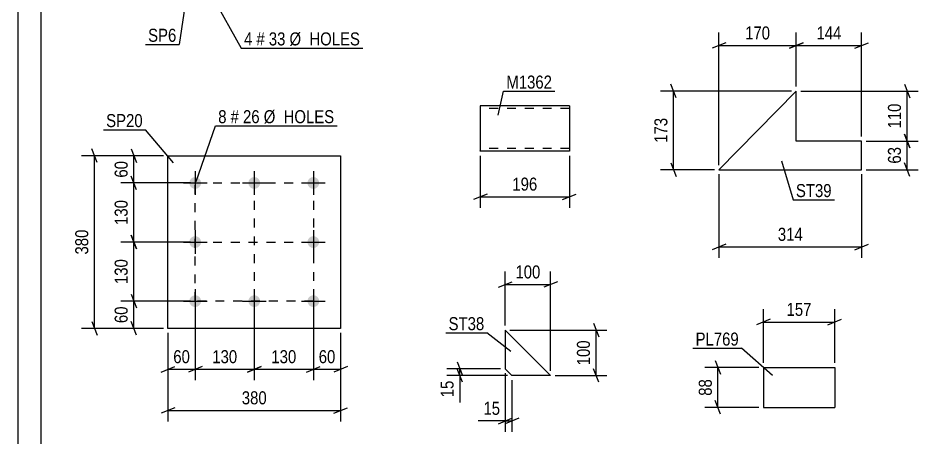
# Model space of a CAD drawing. Header units: millimetres. Extents: x 0 to 594, y 0 to 420.
# Drawn here: x 0 to 198, y 183.3 to 275.7 of the extents above; entities that cross this region are included whole.
import ezdxf

# ---------------------------------------------------------------- set-up
doc = ezdxf.new("R2010")
doc.units = ezdxf.units.MM
doc.linetypes.add('DXK_LINE_DOT2', pattern=[3.9198, 1.9599, -1.9599])
doc.styles.add('Arial Narrow', font='ARIALN.TTF', dxfattribs={"height": 0.2})

# ---------------------------------------------------------------- blocks, each defined once
blk = doc.blocks.new('Unknown-284929775-1131')
at = {"color": 5, "linetype": 'Continuous'}
for p, q in [((0, 420), (0, 0)), ((5, 415), (5, 5))]:
    blk.add_line(p, q, dxfattribs=at)
blk = doc.blocks.new('Part-284929775-7364 - 7348')
at = {"color": 2, "linetype": 'Continuous'}
for p, q in [((121.33, 256.36), (101.72, 256.36)), ((101.72, 256.36), (101.72, 246.45)), ((121.33, 256.36), (121.33, 246.36)), ((101.72, 246.36), (101.72, 246.45)), ((121.33, 246.36), (101.72, 246.36))]:
    blk.add_line(p, q, dxfattribs=at)
at = {"color": 7, "linetype": 'DXK_LINE_DOT2'}
for p, q in [((121.33, 255.76), (101.72, 255.76)), ((121.33, 256.26), (121.33, 256.36)), ((101.72, 246.96), (101.72, 247)), ((121.33, 246.96), (101.72, 246.96)), ((121.33, 246.96), (121.33, 247))]:
    blk.add_line(p, q, dxfattribs=at)
blk = doc.blocks.new('Part-284929775-7492 - 7486')
at = {"color": 2, "linetype": 'Continuous'}
for p, q in [((107.21, 207.04), (107.2, 198.54)), ((117.2, 197.04), (107.21, 207.04)), ((108.7, 197.04), (107.2, 198.54)), ((117.2, 197.04), (108.7, 197.04))]:
    blk.add_line(p, q, dxfattribs=at)
blk = doc.blocks.new('Part-284929775-7541 - 7535')
at = {"color": 2, "linetype": 'Continuous'}
for p, q in [((171.24, 259.62), (154.24, 242.32)), ((171.24, 248.63), (171.24, 259.62)), ((185.64, 248.63), (171.24, 248.63)), ((185.64, 242.32), (185.64, 248.63)), ((154.24, 242.32), (185.64, 242.32))]:
    blk.add_line(p, q, dxfattribs=at)
blk = doc.blocks.new('Part-284929775-7621 - 7615')
at = {"color": 2, "linetype": 'Continuous'}
for p, q in [((164.01, 198.81), (164.01, 190.01)), ((164.01, 198.81), (179.71, 198.81)), ((179.71, 198.81), (179.71, 190.01)), ((164.01, 190.01), (179.71, 190.01))]:
    blk.add_line(p, q, dxfattribs=at)
blk = doc.blocks.new('Bolt-284929775-6037 - 6003')
at = {"linetype": 'Continuous'}
for points in [[(38.99, 240.7, -1), (38.99, 238.1, -1)], [(51.99, 240.7, -1), (51.99, 238.1, -1)], [(64.99, 240.7, -1), (64.99, 238.1, -1)], [(38.99, 227.7, -1), (38.99, 225.1, -1)], [(64.99, 227.7, -1), (64.99, 225.1, -1)], [(38.99, 214.7, -1), (38.99, 212.1, -1)], [(51.99, 214.7, -1), (51.99, 212.1, -1)], [(64.99, 214.7, -1), (64.99, 212.1, -1)]]:
    blk.add_hatch(color=1, dxfattribs=at).paths.add_polyline_path(points)
at = {"color": 1, "linetype": 'Continuous'}
for p, q in [((38.99, 242), (38.99, 236.8)), ((51.99, 242), (51.99, 236.8)), ((64.99, 242), (64.99, 236.8)), ((36.39, 239.4), (41.59, 239.4)), ((49.39, 239.4), (54.59, 239.4)), ((62.39, 239.4), (67.59, 239.4)), ((38.99, 229), (38.99, 223.8)), ((64.99, 229), (64.99, 223.8)), ((36.39, 226.4), (41.59, 226.4)), ((62.39, 226.4), (67.59, 226.4)), ((38.99, 216), (38.99, 210.8)), ((51.99, 216), (51.99, 210.8)), ((64.99, 216), (64.99, 210.8)), ((36.39, 213.4), (41.59, 213.4)), ((49.39, 213.4), (54.59, 213.4)), ((62.39, 213.4), (67.59, 213.4))]:
    blk.add_line(p, q, dxfattribs=at)
blk = doc.blocks.new('Part-284929775-6042 - 6003')
at = {"color": 2, "linetype": 'Continuous'}
for p, q in [((32.99, 207.4), (32.99, 245.4)), ((32.99, 245.4), (70.99, 245.4)), ((70.99, 245.4), (70.99, 207.4)), ((70.99, 207.4), (32.99, 207.4))]:
    blk.add_line(p, q, dxfattribs=at)
blk = doc.blocks.new('Rectangle-284929775-6129 - 6003')
at = {"color": 1, "linetype": 'DXK_LINE_DOT2'}
blk.add_lwpolyline([(38.99, 239.4), (64.99, 239.4), (64.99, 213.4), (38.99, 213.4), (38.99, 239.4)], close=True, dxfattribs=at)
blk = doc.blocks.new('Line-284929775-6115 - 6003')
at = {"color": 1, "linetype": 'DXK_LINE_DOT2'}
blk.add_line((51.99, 239.4), (51.99, 213.4), dxfattribs=at)
blk = doc.blocks.new('Line-284929775-6122 - 6003')
at = {"color": 1, "linetype": 'DXK_LINE_DOT2'}
blk.add_line((38.99, 226.4), (64.99, 226.4), dxfattribs=at)
blk = doc.blocks.new('StraightDimension-284929775-7366 - 7348')
at = {"color": 7, "linetype": 'Continuous'}
for p, q in [((101.72, 245.36), (101.72, 233.96)), ((121.33, 245.36), (121.33, 233.96)), ((103.22, 236.96), (100.22, 235.76)), ((101.72, 236.36), (121.33, 236.36)), ((119.83, 235.76), (122.83, 236.96))]:
    blk.add_line(p, q, dxfattribs=at)
at = {"color": 0}
blk.add_wipeout([(114.87, 237.11), (114.87, 241.31), (108.18, 241.31), (108.18, 237.11)], dxfattribs=at)
at = {"color": 3, "style": 'Arial Narrow'}
blk.add_text('196', height=2.863, dxfattribs=at).set_placement((108.78, 237.71))
blk = doc.blocks.new('StraightDimension-284929775-7494 - 7486')
at = {"color": 7, "linetype": 'Continuous'}
for p, q in [((126.6, 208.54), (127.8, 205.54)), ((108.21, 207.04), (129.6, 207.04)), ((127.2, 197.04), (127.2, 207.04)), ((127.8, 195.54), (126.6, 198.54)), ((118.2, 197.04), (129.6, 197.04))]:
    blk.add_line(p, q, dxfattribs=at)
at = {"color": 0}
blk.add_wipeout([(126.45, 205.38), (122.25, 205.38), (122.25, 198.69), (126.45, 198.69)], dxfattribs=at)
at = {"color": 3, "style": 'Arial Narrow'}
blk.add_text('100', height=2.863, rotation=90.0002, dxfattribs=at).set_placement((125.85, 199.29))
blk = doc.blocks.new('StraightDimension-284929775-7503 - 7486')
at = {"color": 7, "linetype": 'Continuous'}
for p, q in [((96.6, 200.04), (97.8, 197.04)), ((106.2, 198.54), (94.35, 198.54)), ((97.8, 195.54), (96.6, 198.54)), ((97.2, 197.04), (97.2, 198.54)), ((107.7, 197.04), (94.35, 197.04))]:
    blk.add_line(p, q, dxfattribs=at)
at = {"color": 0}
blk.add_wipeout([(96.45, 196.51), (92.25, 196.51), (92.25, 191.65), (96.45, 191.65)], dxfattribs=at)
at = {"color": 7, "linetype": 'Continuous'}
blk.add_line((97.2, 197.04), (97.2, 191.13), dxfattribs=at)
blk.add_line((97.2, 197.04), (97.2, 191.13), dxfattribs=at)
at = {"color": 3, "style": 'Arial Narrow'}
blk.add_text('15', height=2.863, rotation=90.0002, dxfattribs=at).set_placement((95.85, 192.25))
blk = doc.blocks.new('StraightDimension-284929775-7514 - 7486')
at = {"color": 7, "linetype": 'Continuous'}
for p, q in [((107.21, 208.04), (107.21, 219.89)), ((117.2, 198.04), (117.2, 219.89)), ((105.71, 216.44), (108.71, 217.64)), ((107.21, 217.04), (117.2, 217.04)), ((118.7, 217.64), (115.7, 216.44))]:
    blk.add_line(p, q, dxfattribs=at)
at = {"color": 0}
blk.add_wipeout([(115.55, 217.79), (115.55, 221.99), (108.86, 221.99), (108.86, 217.79)], dxfattribs=at)
at = {"color": 3, "style": 'Arial Narrow'}
blk.add_text('100', height=2.863, dxfattribs=at).set_placement((109.46, 218.39))
blk = doc.blocks.new('StraightDimension-284929775-7521 - 7486')
at = {"color": 7, "linetype": 'Continuous'}
for p, q in [((107.2, 197.54), (107.2, 184.64)), ((108.7, 196.04), (108.7, 184.64)), ((105.7, 186.44), (108.7, 187.64)), ((110.2, 187.64), (107.2, 186.44)), ((107.2, 187.04), (108.7, 187.04))]:
    blk.add_line(p, q, dxfattribs=at)
at = {"color": 0}
blk.add_wipeout([(106.68, 187.79), (106.68, 191.99), (101.82, 191.99), (101.82, 187.79)], dxfattribs=at)
at = {"color": 7, "linetype": 'Continuous'}
blk.add_line((107.2, 187.04), (101.29, 187.04), dxfattribs=at)
blk.add_line((107.2, 187.04), (101.29, 187.04), dxfattribs=at)
at = {"color": 3, "style": 'Arial Narrow'}
blk.add_text('15', height=2.863, dxfattribs=at).set_placement((102.42, 188.39))
blk = doc.blocks.new('StraightDimension-284929775-7605 - 7535')
at = {"color": 7, "linetype": 'Continuous'}
for p, q in [((172.24, 259.62), (198.04, 259.62)), ((195.04, 261.12), (196.24, 258.12)), ((195.64, 248.63), (195.64, 259.62)), ((196.24, 247.13), (195.04, 250.13)), ((186.64, 248.63), (198.04, 248.63))]:
    blk.add_line(p, q, dxfattribs=at)
at = {"color": 0}
blk.add_wipeout([(194.89, 257.47), (190.69, 257.47), (190.69, 250.78), (194.89, 250.78)], dxfattribs=at)
at = {"color": 3, "style": 'Arial Narrow'}
blk.add_text('110', height=2.863, rotation=90.0002, dxfattribs=at).set_placement((194.29, 251.38))
blk = doc.blocks.new('StraightDimension-284929775-7601 - 7535')
at = {"color": 7, "linetype": 'Continuous'}
for p, q in [((195.04, 250.13), (196.24, 247.13)), ((186.64, 248.63), (198.04, 248.63)), ((195.64, 242.32), (195.64, 248.63)), ((196.24, 240.82), (195.04, 243.82)), ((186.64, 242.32), (198.04, 242.32))]:
    blk.add_line(p, q, dxfattribs=at)
at = {"color": 0}
blk.add_wipeout([(194.89, 247.9), (190.69, 247.9), (190.69, 243.05), (194.89, 243.05)], dxfattribs=at)
at = {"color": 3, "style": 'Arial Narrow'}
blk.add_text('63', height=2.863, rotation=90.0002, dxfattribs=at).set_placement((194.29, 243.65))
blk = doc.blocks.new('StraightDimension-284929775-7552 - 7535')
at = {"color": 7, "linetype": 'Continuous'}
for p, q in [((154.24, 243.32), (154.24, 272.47)), ((171.24, 260.62), (171.24, 272.47)), ((155.74, 270.22), (152.74, 269.02)), ((154.24, 269.62), (171.24, 269.62)), ((169.74, 269.02), (172.74, 270.22))]:
    blk.add_line(p, q, dxfattribs=at)
at = {"color": 0}
blk.add_wipeout([(166.08, 270.37), (166.08, 274.57), (159.4, 274.57), (159.4, 270.37)], dxfattribs=at)
at = {"color": 3, "style": 'Arial Narrow'}
blk.add_text('170', height=2.863, dxfattribs=at).set_placement((160, 270.97))
blk = doc.blocks.new('StraightDimension-284929775-7562 - 7535')
at = {"color": 7, "linetype": 'Continuous'}
for p, q in [((171.24, 260.62), (171.24, 272.47)), ((185.64, 249.63), (185.64, 272.47)), ((172.74, 270.22), (169.74, 269.02)), ((171.24, 269.62), (185.64, 269.62)), ((184.14, 269.02), (187.14, 270.22))]:
    blk.add_line(p, q, dxfattribs=at)
at = {"color": 0}
blk.add_wipeout([(181.78, 270.37), (181.78, 274.57), (175.1, 274.57), (175.1, 270.37)], dxfattribs=at)
at = {"color": 3, "style": 'Arial Narrow'}
blk.add_text('144', height=2.863, dxfattribs=at).set_placement((175.7, 270.97))
blk = doc.blocks.new('StraightDimension-284929775-7571 - 7535')
at = {"color": 7, "linetype": 'Continuous'}
for p, q in [((154.24, 241.32), (154.24, 222.92)), ((185.64, 241.32), (185.64, 222.92)), ((155.74, 225.92), (152.74, 224.72)), ((184.14, 224.72), (187.14, 225.92)), ((154.24, 225.32), (185.64, 225.32))]:
    blk.add_line(p, q, dxfattribs=at)
at = {"color": 0}
blk.add_wipeout([(173.28, 226.07), (173.28, 230.27), (166.6, 230.27), (166.6, 226.07)], dxfattribs=at)
at = {"color": 3, "style": 'Arial Narrow'}
blk.add_text('314', height=2.863, dxfattribs=at).set_placement((167.2, 226.67))
blk = doc.blocks.new('StraightDimension-284929775-7590 - 7535')
at = {"color": 7, "linetype": 'Continuous'}
for p, q in [((170.24, 259.62), (141.39, 259.62)), ((144.84, 258.12), (143.64, 261.12)), ((144.24, 242.32), (144.24, 259.62)), ((143.64, 243.82), (144.84, 240.82)), ((153.24, 242.32), (141.39, 242.32))]:
    blk.add_line(p, q, dxfattribs=at)
at = {"color": 0}
blk.add_wipeout([(143.49, 254.32), (139.29, 254.32), (139.29, 247.63), (143.49, 247.63)], dxfattribs=at)
at = {"color": 3, "style": 'Arial Narrow'}
blk.add_text('173', height=2.863, rotation=90.0002, dxfattribs=at).set_placement((142.89, 248.23))
blk = doc.blocks.new('StraightDimension-284929775-7623 - 7615')
at = {"color": 7, "linetype": 'Continuous'}
for p, q in [((164.01, 199.81), (164.01, 211.66)), ((179.71, 199.81), (179.71, 211.66)), ((165.51, 209.41), (162.51, 208.21)), ((164.01, 208.81), (179.71, 208.81)), ((178.21, 208.21), (181.21, 209.41))]:
    blk.add_line(p, q, dxfattribs=at)
at = {"color": 0}
blk.add_wipeout([(175.2, 209.56), (175.2, 213.76), (168.52, 213.76), (168.52, 209.56)], dxfattribs=at)
at = {"color": 3, "style": 'Arial Narrow'}
blk.add_text('157', height=2.863, dxfattribs=at).set_placement((169.12, 210.16))
blk = doc.blocks.new('StraightDimension-284929775-7634 - 7615')
at = {"color": 7, "linetype": 'Continuous'}
for p, q in [((153.41, 200.31), (154.61, 197.31)), ((163.01, 198.81), (151.16, 198.81)), ((154.01, 190.01), (154.01, 198.81)), ((154.61, 188.51), (153.41, 191.51)), ((163.01, 190.01), (151.16, 190.01))]:
    blk.add_line(p, q, dxfattribs=at)
at = {"color": 0}
blk.add_wipeout([(153.26, 196.84), (149.06, 196.84), (149.06, 191.98), (153.26, 191.98)], dxfattribs=at)
at = {"color": 3, "style": 'Arial Narrow'}
blk.add_text('88', height=2.863, rotation=90.0002, dxfattribs=at).set_placement((152.66, 192.58))
blk = doc.blocks.new('StraightDimension-284929775-6044 - 6003')
at = {"color": 7, "linetype": 'Continuous'}
for p, q in [((32.99, 206.4), (32.99, 186.95)), ((70.99, 206.4), (70.99, 186.95)), ((34.49, 189.95), (31.49, 188.75)), ((32.99, 189.35), (70.99, 189.35)), ((69.49, 188.75), (72.49, 189.95))]:
    blk.add_line(p, q, dxfattribs=at)
at = {"color": 0}
blk.add_wipeout([(55.34, 190.1), (55.34, 194.3), (48.65, 194.3), (48.65, 190.1)], dxfattribs=at)
at = {"color": 3, "style": 'Arial Narrow'}
blk.add_text('380', height=2.863, dxfattribs=at).set_placement((49.25, 190.7))
blk = doc.blocks.new('StraightDimension-284929775-6059 - 6003')
at = {"color": 7, "linetype": 'Continuous'}
for p, q in [((64.99, 212.4), (64.99, 196)), ((70.99, 206.4), (70.99, 196)), ((63.49, 197.8), (66.49, 199)), ((64.99, 198.4), (70.99, 198.4)), ((72.49, 199), (69.49, 197.8))]:
    blk.add_line(p, q, dxfattribs=at)
at = {"color": 0}
blk.add_wipeout([(70.42, 199.15), (70.42, 203.35), (65.57, 203.35), (65.57, 199.15)], dxfattribs=at)
at = {"color": 3, "style": 'Arial Narrow'}
blk.add_text('60', height=2.863, dxfattribs=at).set_placement((66.17, 199.75))
blk = doc.blocks.new('StraightDimension-284929775-6069 - 6003')
at = {"color": 7, "linetype": 'Continuous'}
for p, q in [((38.99, 212.4), (38.99, 196)), ((32.99, 206.4), (32.99, 196)), ((31.49, 197.8), (34.49, 199)), ((32.99, 198.4), (38.99, 198.4)), ((40.49, 199), (37.49, 197.8))]:
    blk.add_line(p, q, dxfattribs=at)
at = {"color": 0}
blk.add_wipeout([(38.42, 199.15), (38.42, 203.35), (33.57, 203.35), (33.57, 199.15)], dxfattribs=at)
at = {"color": 3, "style": 'Arial Narrow'}
blk.add_text('60', height=2.863, dxfattribs=at).set_placement((34.17, 199.75))
blk = doc.blocks.new('StraightDimension-284929775-6080 - 6003')
at = {"color": 7, "linetype": 'Continuous'}
for p, q in [((17.41, 243.9), (16.21, 246.9)), ((31.99, 245.4), (13.96, 245.4)), ((16.81, 207.4), (16.81, 245.4)), ((16.21, 208.9), (17.41, 205.9)), ((31.99, 207.4), (13.96, 207.4))]:
    blk.add_line(p, q, dxfattribs=at)
at = {"color": 0}
blk.add_wipeout([(16.06, 229.74), (11.86, 229.74), (11.86, 223.06), (16.06, 223.06)], dxfattribs=at)
at = {"color": 3, "style": 'Arial Narrow'}
blk.add_text('380', height=2.863, rotation=90.0002, dxfattribs=at).set_placement((15.46, 223.66))
blk = doc.blocks.new('StraightDimension-284929775-19156 - 6003')
at = {"color": 7, "linetype": 'Continuous'}
for p, q in [((26.08, 237.9), (24.88, 240.9)), ((37.99, 239.4), (22.63, 239.4)), ((25.48, 226.4), (25.48, 239.4)), ((24.88, 227.9), (26.08, 224.9)), ((37.99, 226.4), (22.63, 226.4))]:
    blk.add_line(p, q, dxfattribs=at)
at = {"color": 0}
blk.add_wipeout([(24.73, 236.24), (20.53, 236.24), (20.53, 229.56), (24.73, 229.56)], dxfattribs=at)
at = {"color": 3, "style": 'Arial Narrow'}
blk.add_text('130', height=2.863, rotation=90.0002, dxfattribs=at).set_placement((24.13, 230.16))
blk = doc.blocks.new('StraightDimension-284929775-6095 - 6003')
at = {"color": 7, "linetype": 'Continuous'}
for p, q in [((24.88, 214.9), (26.08, 211.9)), ((37.99, 213.4), (22.63, 213.4)), ((25.48, 207.4), (25.48, 213.4)), ((26.08, 205.9), (24.88, 208.9)), ((31.99, 207.4), (22.63, 207.4))]:
    blk.add_line(p, q, dxfattribs=at)
at = {"color": 0}
blk.add_wipeout([(24.73, 212.83), (20.53, 212.83), (20.53, 207.97), (24.73, 207.97)], dxfattribs=at)
at = {"color": 3, "style": 'Arial Narrow'}
blk.add_text('60', height=2.863, rotation=90.0002, dxfattribs=at).set_placement((24.13, 208.57))
blk = doc.blocks.new('StraightDimension-284929775-6105 - 6003')
at = {"color": 7, "linetype": 'Continuous'}
for p, q in [((24.88, 246.9), (26.08, 243.9)), ((31.99, 245.4), (22.63, 245.4)), ((25.48, 239.4), (25.48, 245.4)), ((26.08, 237.9), (24.88, 240.9)), ((37.99, 239.4), (22.63, 239.4))]:
    blk.add_line(p, q, dxfattribs=at)
at = {"color": 0}
blk.add_wipeout([(24.73, 244.83), (20.53, 244.83), (20.53, 239.97), (24.73, 239.97)], dxfattribs=at)
at = {"color": 3, "style": 'Arial Narrow'}
blk.add_text('60', height=2.863, rotation=90.0002, dxfattribs=at).set_placement((24.13, 240.57))
blk = doc.blocks.new('StraightDimension-284929775-19150 - 6003')
at = {"color": 7, "linetype": 'Continuous'}
for p, q in [((38.99, 212.4), (38.99, 196)), ((51.99, 212.4), (51.99, 196)), ((40.49, 199), (37.49, 197.8)), ((38.99, 198.4), (51.99, 198.4)), ((50.49, 197.8), (53.49, 199))]:
    blk.add_line(p, q, dxfattribs=at)
at = {"color": 0}
blk.add_wipeout([(48.84, 199.15), (48.84, 203.35), (42.15, 203.35), (42.15, 199.15)], dxfattribs=at)
at = {"color": 3, "style": 'Arial Narrow'}
blk.add_text('130', height=2.863, dxfattribs=at).set_placement((42.75, 199.75))
blk = doc.blocks.new('StraightDimension-284929775-19152 - 6003')
at = {"color": 7, "linetype": 'Continuous'}
for p, q in [((51.99, 212.4), (51.99, 196)), ((64.99, 212.4), (64.99, 196)), ((53.49, 199), (50.49, 197.8)), ((51.99, 198.4), (64.99, 198.4)), ((63.49, 197.8), (66.49, 199))]:
    blk.add_line(p, q, dxfattribs=at)
at = {"color": 0}
blk.add_wipeout([(61.84, 199.15), (61.84, 203.35), (55.15, 203.35), (55.15, 199.15)], dxfattribs=at)
at = {"color": 3, "style": 'Arial Narrow'}
blk.add_text('130', height=2.863, dxfattribs=at).set_placement((55.75, 199.75))
blk = doc.blocks.new('StraightDimension-284929775-19154 - 6003')
at = {"color": 7, "linetype": 'Continuous'}
for p, q in [((26.08, 224.9), (24.88, 227.9)), ((37.99, 226.4), (22.63, 226.4)), ((25.48, 213.4), (25.48, 226.4)), ((24.88, 214.9), (26.08, 211.9)), ((37.99, 213.4), (22.63, 213.4))]:
    blk.add_line(p, q, dxfattribs=at)
at = {"color": 0}
blk.add_wipeout([(24.73, 223.24), (20.53, 223.24), (20.53, 216.56), (24.73, 216.56)], dxfattribs=at)
at = {"color": 3, "style": 'Arial Narrow'}
blk.add_text('130', height=2.863, rotation=90.0002, dxfattribs=at).set_placement((24.13, 217.16))
blk = doc.blocks.new('Mark-284929775-7360 - 7348')
at = {"color": 0}
blk.add_wipeout([(117.51, 260.16), (117.51, 263.16), (107.46, 263.16), (107.46, 260.16)], dxfattribs=at)
blk.add_wipeout([(117.51, 260.16), (117.51, 263.16), (107.46, 263.16), (107.46, 260.16)], dxfattribs=at)
at = {"color": 30, "linetype": 'Continuous'}
for p, q in [((105.67, 254.33), (106.86, 259.56)), ((106.86, 259.56), (118.11, 259.56))]:
    blk.add_line(p, q, dxfattribs=at)
at = {"color": 3, "style": 'Arial Narrow'}
blk.add_text('M1362', height=2.863, dxfattribs=at).set_placement((107.46, 260.16))
blk = doc.blocks.new('Mark-284929775-7488 - 7486')
at = {"color": 0}
blk.add_wipeout([(102.6, 207.01), (102.6, 210.01), (94.75, 210.01), (94.75, 207.01)], dxfattribs=at)
blk.add_wipeout([(102.6, 207.01), (102.6, 210.01), (94.75, 210.01), (94.75, 207.01)], dxfattribs=at)
at = {"color": 30, "linetype": 'Continuous'}
for p in [(94.15, 206.41), (108.43, 202.32)]:
    blk.add_line(p, (103.2, 206.41), dxfattribs=at)
at = {"color": 3, "style": 'Arial Narrow'}
blk.add_text('ST38', height=2.863, dxfattribs=at).set_placement((94.75, 207.01))
blk = doc.blocks.new('Mark-284929775-7537 - 7535')
at = {"color": 0}
blk.add_wipeout([(179.03, 236.29), (179.03, 239.29), (171.18, 239.29), (171.18, 236.29)], dxfattribs=at)
blk.add_wipeout([(179.03, 236.29), (179.03, 239.29), (171.18, 239.29), (171.18, 236.29)], dxfattribs=at)
at = {"color": 30, "linetype": 'Continuous'}
for p, q in [((167.99, 244.28), (170.58, 235.69)), ((170.58, 235.69), (179.63, 235.69))]:
    blk.add_line(p, q, dxfattribs=at)
at = {"color": 3, "style": 'Arial Narrow'}
blk.add_text('ST39', height=2.863, dxfattribs=at).set_placement((171.18, 236.29))
blk = doc.blocks.new('Mark-284929775-7617 - 7615')
at = {"color": 0}
blk.add_wipeout([(158.61, 203.62), (158.61, 206.62), (149.1, 206.62), (149.1, 203.62)], dxfattribs=at)
blk.add_wipeout([(158.61, 203.62), (158.61, 206.62), (149.1, 206.62), (149.1, 203.62)], dxfattribs=at)
at = {"color": 30, "linetype": 'Continuous'}
for p in [(148.5, 203.02), (166.03, 197.02)]:
    blk.add_line(p, (159.21, 203.02), dxfattribs=at)
at = {"color": 3, "style": 'Arial Narrow'}
blk.add_text('PL769', height=2.863, dxfattribs=at).set_placement((149.1, 203.62))
blk = doc.blocks.new('Mark-284929775-6033 - 6003')
at = {"color": 0}
blk.add_wipeout([(45.88, 252.55), (45.88, 255.55), (44.06, 255.55), (44.06, 252.55)], dxfattribs=at)
blk.add_wipeout([(45.88, 252.55), (45.88, 255.55), (44.06, 255.55), (44.06, 252.55)], dxfattribs=at)
at = {"color": 7, "linetype": 'Continuous'}
blk.add_line((39.18, 239.72), (43.46, 251.95), dxfattribs=at)
at = {"color": 3, "style": 'Arial Narrow'}
blk.add_text('8', height=2.86, dxfattribs=at).set_placement((44.06, 252.55))
at = {"color": 0}
blk.add_wipeout([(48.61, 252.55), (48.61, 255.55), (46.78, 255.55), (46.78, 252.55)], dxfattribs=at)
blk.add_wipeout([(48.61, 252.55), (48.61, 255.55), (46.78, 255.55), (46.78, 252.55)], dxfattribs=at)
blk.add_wipeout([(53.17, 252.55), (53.17, 255.55), (49.51, 255.55), (49.51, 252.55)], dxfattribs=at)
blk.add_wipeout([(53.17, 252.55), (53.17, 255.55), (49.51, 255.55), (49.51, 252.55)], dxfattribs=at)
at = {"color": 3, "style": 'Arial Narrow'}
for s, height, p in [('#', 2.86, (46.78, 252.55)), ('26', 2.863, (49.51, 252.55))]:
    blk.add_text(s, height=height, dxfattribs=at).set_placement(p)
at = {"color": 0}
blk.add_wipeout([(69.6, 252.55), (69.6, 255.55), (54.07, 255.55), (54.07, 252.55)], dxfattribs=at)
blk.add_wipeout([(69.6, 252.55), (69.6, 255.55), (54.07, 255.55), (54.07, 252.55)], dxfattribs=at)
at = {"color": 7, "linetype": 'Continuous'}
blk.add_line((43.46, 251.95), (70.2, 251.95), dxfattribs=at)
at = {"color": 3, "style": 'Arial Narrow'}
blk.add_text('Ø  HOLES', height=2.863, dxfattribs=at).set_placement((54.07, 252.55))
blk = doc.blocks.new('Mark-284929775-6038 - 6003')
at = {"color": 0}
blk.add_wipeout([(27.44, 251.69), (27.44, 254.69), (19.4, 254.69), (19.4, 251.69)], dxfattribs=at)
blk.add_wipeout([(27.44, 251.69), (27.44, 254.69), (19.4, 254.69), (19.4, 251.69)], dxfattribs=at)
at = {"color": 30, "linetype": 'Continuous'}
for p in [(18.8, 251.09), (34.21, 243.85)]:
    blk.add_line(p, (28.04, 251.09), dxfattribs=at)
at = {"color": 3, "style": 'Arial Narrow'}
blk.add_text('SP20', height=2.863, dxfattribs=at).set_placement((19.4, 251.69))
blk = doc.blocks.new('Mark-284929775-6467 - 6437')
at = {"color": 0}
blk.add_wipeout([(51.56, 269.66), (51.56, 272.66), (49.73, 272.66), (49.73, 269.66)], dxfattribs=at)
blk.add_wipeout([(51.56, 269.66), (51.56, 272.66), (49.73, 272.66), (49.73, 269.66)], dxfattribs=at)
at = {"color": 7, "linetype": 'Continuous'}
blk.add_line((40.11, 285.15), (49.13, 269.06), dxfattribs=at)
at = {"color": 3, "style": 'Arial Narrow'}
blk.add_text('4', height=2.86, dxfattribs=at).set_placement((49.73, 269.66))
at = {"color": 0}
blk.add_wipeout([(54.29, 269.66), (54.29, 272.66), (52.46, 272.66), (52.46, 269.66)], dxfattribs=at)
blk.add_wipeout([(54.29, 269.66), (54.29, 272.66), (52.46, 272.66), (52.46, 269.66)], dxfattribs=at)
blk.add_wipeout([(58.84, 269.66), (58.84, 272.66), (55.19, 272.66), (55.19, 269.66)], dxfattribs=at)
blk.add_wipeout([(58.84, 269.66), (58.84, 272.66), (55.19, 272.66), (55.19, 269.66)], dxfattribs=at)
at = {"color": 3, "style": 'Arial Narrow'}
for s, height, p in [('#', 2.86, (52.46, 269.66)), ('33', 2.863, (55.19, 269.66))]:
    blk.add_text(s, height=height, dxfattribs=at).set_placement(p)
at = {"color": 0}
blk.add_wipeout([(75.27, 269.66), (75.27, 272.66), (59.74, 272.66), (59.74, 269.66)], dxfattribs=at)
blk.add_wipeout([(75.27, 269.66), (75.27, 272.66), (59.74, 272.66), (59.74, 269.66)], dxfattribs=at)
at = {"color": 7, "linetype": 'Continuous'}
blk.add_line((49.13, 269.06), (75.87, 269.06), dxfattribs=at)
at = {"color": 3, "style": 'Arial Narrow'}
blk.add_text('Ø  HOLES', height=2.863, dxfattribs=at).set_placement((59.74, 269.66))
blk = doc.blocks.new('Mark-284929775-6472 - 6437')
at = {"color": 0}
blk.add_wipeout([(34.85, 270.46), (34.85, 273.46), (28.63, 273.46), (28.63, 270.46)], dxfattribs=at)
blk.add_wipeout([(34.85, 270.46), (34.85, 273.46), (28.63, 273.46), (28.63, 270.46)], dxfattribs=at)
at = {"color": 30, "linetype": 'Continuous'}
for p in [(37.03, 280.48), (28.03, 269.86)]:
    blk.add_line(p, (35.45, 269.86), dxfattribs=at)
at = {"color": 3, "style": 'Arial Narrow'}
blk.add_text('SP6', height=2.863, dxfattribs=at).set_placement((28.63, 270.46))

msp = doc.modelspace()

# ---------------------------------------------------------------- block references
for name in ['Unknown-284929775-1131', 'Part-284929775-7541 - 7535', 'Part-284929775-7364 - 7348', 'Part-284929775-6042 - 6003', 'Bolt-284929775-6037 - 6003', 'Rectangle-284929775-6129 - 6003', 'Line-284929775-6115 - 6003', 'Line-284929775-6122 - 6003', 'Part-284929775-7492 - 7486', 'Part-284929775-7621 - 7615']:
    msp.add_blockref(name, (0, 0))

# ---------------------------------------------------------------- next in the draw order: block references
for name in ['Mark-284929775-6467 - 6437', 'Mark-284929775-6472 - 6437', 'Mark-284929775-7360 - 7348', 'StraightDimension-284929775-7605 - 7535', 'Mark-284929775-6033 - 6003', 'StraightDimension-284929775-7366 - 7348', 'StraightDimension-284929775-7623 - 7615', 'StraightDimension-284929775-7494 - 7486', 'StraightDimension-284929775-6044 - 6003']:
    msp.add_blockref(name, (0, 0))

# ---------------------------------------------------------------- next in the draw order: block references
for name in ['StraightDimension-284929775-7552 - 7535', 'StraightDimension-284929775-7601 - 7535', 'StraightDimension-284929775-6069 - 6003', 'StraightDimension-284929775-6059 - 6003', 'StraightDimension-284929775-7503 - 7486', 'StraightDimension-284929775-7634 - 7615']:
    msp.add_blockref(name, (0, 0))

# ---------------------------------------------------------------- next in the draw order: block references
for name in ['StraightDimension-284929775-7562 - 7535', 'StraightDimension-284929775-6080 - 6003', 'StraightDimension-284929775-7571 - 7535', 'StraightDimension-284929775-7514 - 7486', 'Mark-284929775-7617 - 7615']:
    msp.add_blockref(name, (0, 0))

# ---------------------------------------------------------------- next in the draw order: block references
for name in ['StraightDimension-284929775-7590 - 7535', 'StraightDimension-284929775-19156 - 6003', 'StraightDimension-284929775-6095 - 6003', 'Mark-284929775-7488 - 7486', 'StraightDimension-284929775-7521 - 7486']:
    msp.add_blockref(name, (0, 0))

# ---------------------------------------------------------------- next in the draw order: block references
for name in ['StraightDimension-284929775-6105 - 6003', 'Mark-284929775-7537 - 7535', 'StraightDimension-284929775-19150 - 6003']:
    msp.add_blockref(name, (0, 0))

# ---------------------------------------------------------------- next in the draw order: block references
for name in ['Mark-284929775-6038 - 6003', 'StraightDimension-284929775-19154 - 6003', 'StraightDimension-284929775-19152 - 6003']:
    msp.add_blockref(name, (0, 0))

doc.saveas('drawing.dxf')
